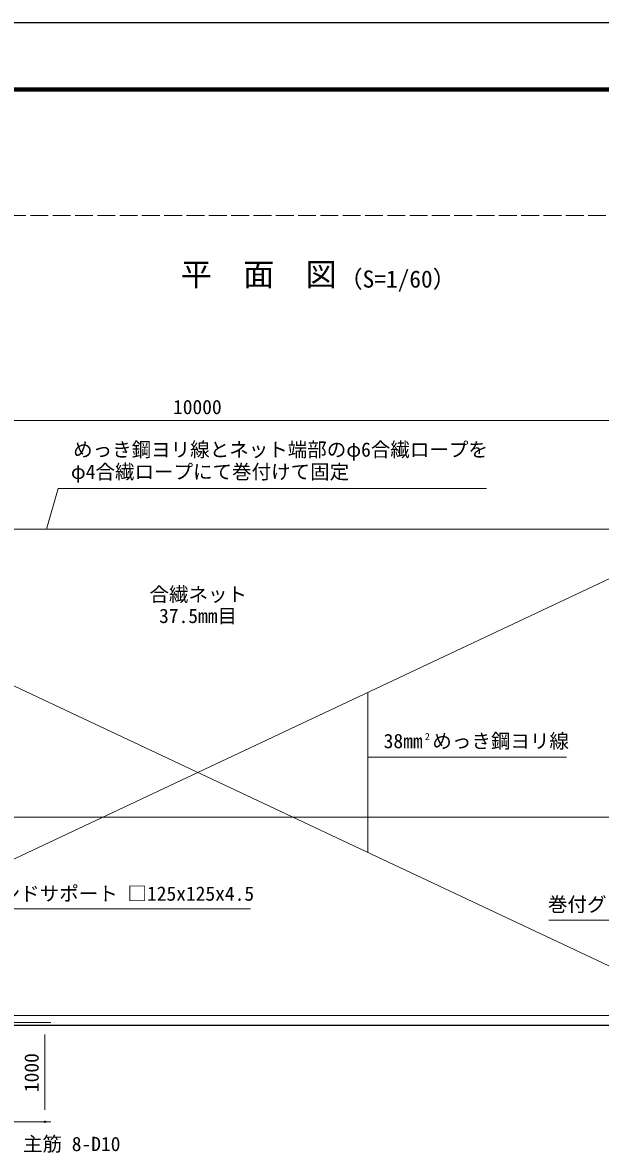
# Model space of a CAD drawing. Units: millimetres, scale not verified. Extents: x -12599 to 12601, y -8909 to 8911.
# Drawn here: x -6785 to -955, y -2415 to 8911 of the extents above; entities that cross this region are included whole.
import ezdxf
from ezdxf.enums import TextEntityAlignment as Align

# ---------------------------------------------------------------- set-up
doc = ezdxf.new("R2010")
doc.units = ezdxf.units.MM
doc.header["$LTSCALE"] = 30
doc.header["$PDMODE"] = 32
doc.header["$PDSIZE"] = 15
doc.linetypes.add('DASHED', pattern=[7.5, 6, -1.5])
for name, color, linetype, lineweight in [('0-2_D-STR3', 3, 'Continuous', 13), ('0-3_D-BGD', 7, 'Continuous', 25), ('0-4_D-STR-DIM', 7, 'Continuous', 13), ('0-7_D-STR-TXT', 7, 'Continuous', 13), ('0-8_D-TTL-TXT', 7, 'Continuous', 13), ('0-9_D-STR2', 7, 'Continuous', 13), ('0-C_D-TTL', 7, 'Continuous', 25)]:
    doc.layers.add(name, color=color, linetype=linetype, lineweight=lineweight)
doc.layers.add('0-6_Defpoints', color=8, linetype='Continuous')
doc.styles.add('ＭＳ ゴシック', font='')
doc.styles.get('ＭＳ ゴシック').set_extended_font_data('MS Gothic')

msp = doc.modelspace()

# ---------------------------------------------------------------- linework, layer by layer
at = {"layer": '0-2_D-STR3'}
for p, q in [((-9235.33, 3804.07), (2782.98, 3804.07)), ((-9654.15, -827.72), (-852.93, 3311.4)), ((-9176.89, 3311.4), (-375.67, -827.72)), ((-9235.33, 904.07), (2782.98, 904.07)), ((-9235.33, -1095.93), (2782.98, -1095.93))]:
    msp.add_line(p, q, dxfattribs=at)
at = {"layer": '0-3_D-BGD'}
msp.add_line((-217.02, -1195.93), (-7041.02, -1195.93), dxfattribs=at)
at = {"layer": '0-4_D-STR-DIM'}
for p, q in [((-9897.02, 4900.8), (-137.02, 4900.8)), ((-6981.02, -1165.93), (-6497.78, -1165.93)), ((-6557.78, -1285.93), (-6557.78, -2045.93)), ((-6881.02, -2165.93), (-6497.78, -2165.93))]:
    msp.add_line(p, q, dxfattribs=at)
at = {"layer": '0-6_Defpoints'}
msp.add_point((-6557.78, -2165.93), dxfattribs=at)
at = {"layer": '0-7_D-STR-TXT'}
for q in [(-3301.29, 550.17), (-3301.29, 906.07)]:
    msp.add_line((-3301.29, 1509.33), q, dxfattribs=at)
for points in [[(-2103.17, 4215.88), (-6424.72, 4215.88), (-6541.93, 3805.99)], [(-1298.26, 1509.33), (-3301.29, 1509.33), (-3301.29, 2157.96)], [(-4483.88, -20.64), (-7347.32, -20.64), (-7616.43, -442.11)], [(-1476.53, -133.59), (-151.93, -133.59), (-333.54, -836.52)]]:
    msp.add_lwpolyline(points, dxfattribs=at)
at = {"layer": '0-9_D-STR2', "linetype": 'DASHED'}
msp.add_line((-10079.52, 6965.23), (2782.98, 6965.23), dxfattribs=at)
at = {"layer": '0-C_D-TTL', "color": 2}
msp.add_lwpolyline([(-12599.04, 8910.68), (12600.96, 8910.68), (12600.96, -8909.32), (-12599.04, -8909.32)], close=True, dxfattribs=at)
at = {"layer": '0-C_D-TTL'}
for points in [[(-11789.04, 8250.68), (11790.96, 8250.68), (11790.96, -8249.32), (-11789.04, -8249.32)], [(-11781.54, 8243.18), (11783.46, 8243.18), (11783.46, -8241.82), (-11781.54, -8241.82)], [(-11774.04, 8235.68), (11775.96, 8235.68), (11775.96, -8234.32), (-11774.04, -8234.32)], [(-11766.54, 8228.18), (11768.46, 8228.18), (11768.46, -8226.82), (-11766.54, -8226.82)], [(-11759.04, 8220.68), (11760.96, 8220.68), (11760.96, -8219.32), (-11759.04, -8219.32)]]:
    msp.add_lwpolyline(points, close=True, dxfattribs=at)

# ---------------------------------------------------------------- texts
at = {"layer": '0-4_D-STR-DIM', "style": 'ＭＳ ゴシック'}
msp.add_text('10000', height=144.3, dxfattribs=at).set_placement((-5266.47, 4921.04), align=Align.BOTTOM_LEFT)
msp.add_text('1000', height=144.3, rotation=90, dxfattribs=at).set_placement((-6578.02, -1866.63), align=Align.BOTTOM_LEFT)
at = {"layer": '0-7_D-STR-TXT', "style": 'ＭＳ ゴシック'}
for s, height, p in [('めっき鋼ヨリ線とネット端部のφ6合繊ロープを', 144.3, (-6274.24, 4492.18)), ('φ4合繊ロープにて巻付けて固定', 144.3, (-6296.32, 4268.48)), ('合繊ネット', 144.3, (-5504.33, 3032.9)), ('37.5mm目', 144.3, (-5406.87, 2816.26)), ('38mm めっき鋼ヨリ線', 144.3, (-3141.66, 1555.46)), ('2', 72.14, (-2725.64, 1658.28)), ('エンドサポート □125x125x4.5', 144.3, (-7201.4, 18.26)), ('巻付グリップ', 144.3, (-1484.91, -90.13)), ('主筋 8-D10', 144.3, (-6779.52, -2504.38))]:
    msp.add_text(s, height=height, dxfattribs=at).set_placement(p, align=Align.BOTTOM_LEFT)
at = {"layer": '0-8_D-TTL-TXT', "style": 'ＭＳ ゴシック'}
for s, height, p in [('平\u3000面\u3000図', 230.9, (-5189.93, 6187.22)), ('（S=1/60）', 173.1, (-3590.41, 6187.35))]:
    msp.add_text(s, height=height, dxfattribs=at).set_placement(p, align=Align.BOTTOM_LEFT)

doc.saveas('drawing.dxf')
